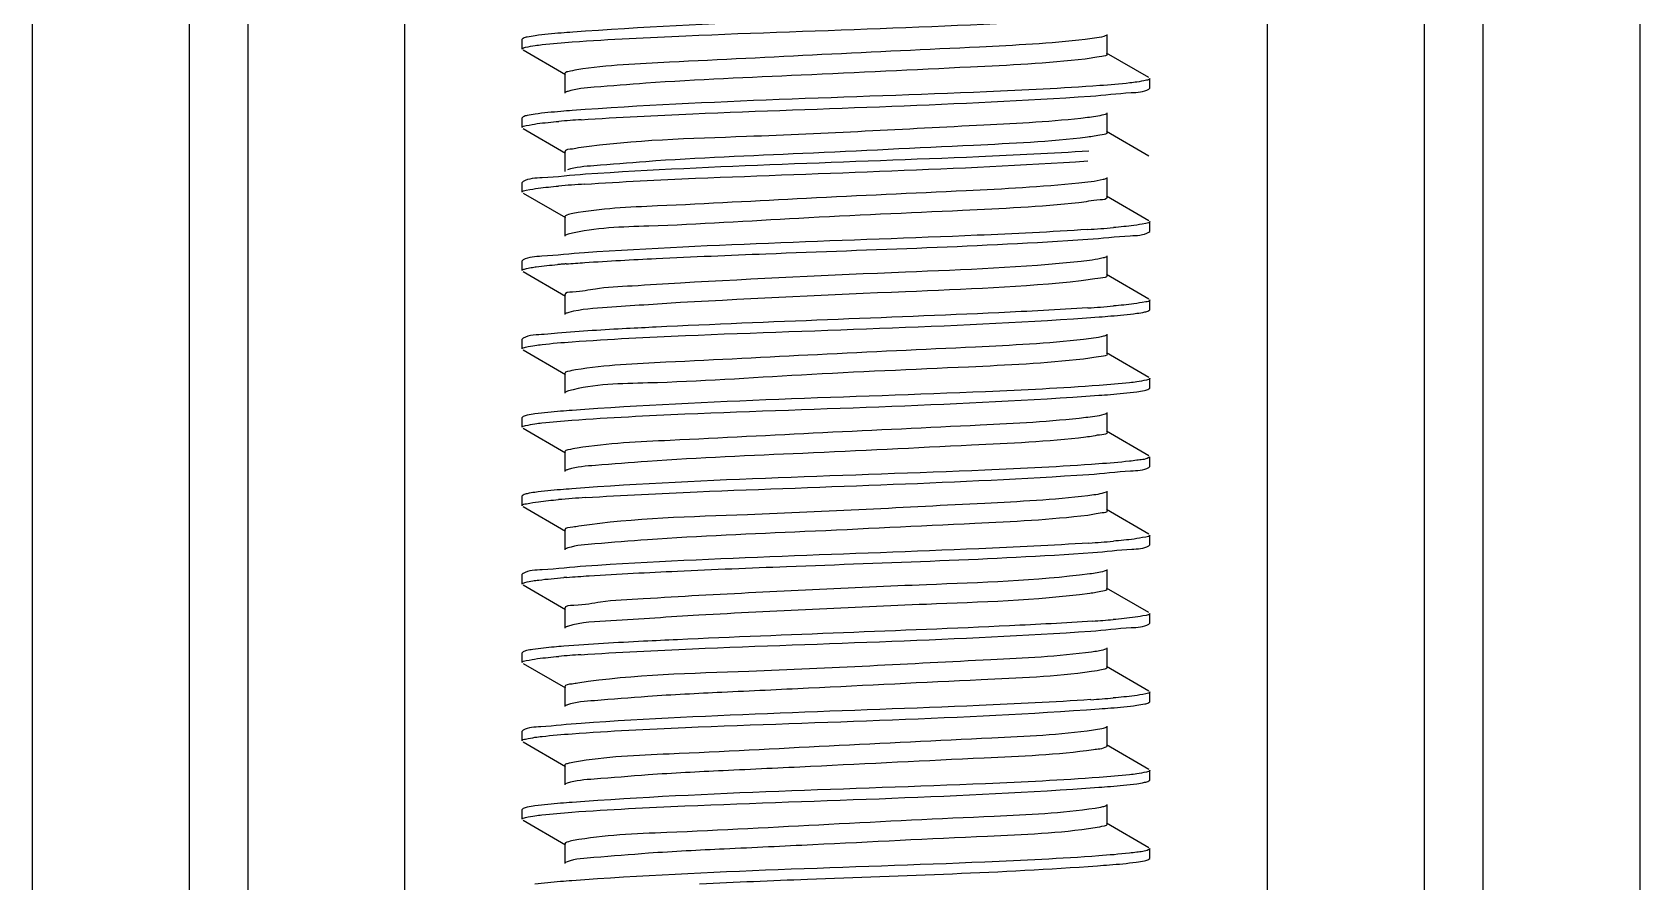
# Model space of a CAD drawing. Extents: x 27938 to 650306, y -92720 to 1524912.
# Drawn here: x 294381.2 to 294869.4, y 845961.3 to 846219.4 of the extents above; entities that cross this region are included whole.
import ezdxf

# ---------------------------------------------------------------- set-up
doc = ezdxf.new("R2010")
doc.units = 0
doc.header["$LTSCALE"] = 1000
doc.header["$MEASUREMENT"] = 0

msp = doc.modelspace()

# ---------------------------------------------------------------- linework, layer by layer
at = {"linetype": 'Continuous'}
for p, q in [((294381.22, 847691.77), (294381.22, 842950.74)), ((294428.85, 847691.77), (294428.85, 842950.74)), ((294446.71, 847691.77), (294446.71, 842950.74)), ((294494.33, 847691.77), (294494.33, 842950.74)), ((294756.27, 847691.77), (294756.27, 842950.74)), ((294803.9, 847691.77), (294803.9, 842950.74)), ((294821.76, 847691.77), (294821.76, 842950.74)), ((294869.39, 847691.77), (294869.39, 842950.74)), ((294530.28, 846217.48), (294530.05, 846217.22)), ((294530.05, 846214.24), (294530.05, 846217.22)), ((294530.05, 846214.24), (294530.05, 846217.22)), ((294707.67, 846212.75), (294707.67, 846218.7)), ((294530.28, 846213.98), (294543.2, 846206.5)), ((294720.33, 846205.57), (294707.41, 846213.05)), ((294542.94, 846206.8), (294542.94, 846200.84)), ((294720.56, 846202.33), (294720.56, 846205.31)), ((294720.56, 846202.33), (294720.56, 846205.31)), ((294720.33, 846202.07), (294720.56, 846202.33)), ((294530.28, 846193.66), (294530.05, 846193.4)), ((294530.05, 846190.43), (294530.05, 846193.4)), ((294530.05, 846190.43), (294530.05, 846193.4)), ((294707.67, 846188.94), (294707.67, 846194.89)), ((294530.28, 846190.17), (294543.2, 846182.68)), ((294720.33, 846181.76), (294707.41, 846189.24)), ((294542.94, 846182.98), (294542.94, 846177.03)), ((294530.28, 846174.03), (294530.05, 846173.77)), ((294530.05, 846170.79), (294530.05, 846173.77)), ((294530.05, 846170.79), (294530.05, 846173.77)), ((294707.67, 846169.3), (294707.67, 846175.26)), ((294530.28, 846170.53), (294543.2, 846163.05)), ((294720.33, 846162.12), (294707.41, 846169.6)), ((294542.94, 846163.35), (294542.94, 846157.4)), ((294720.56, 846158.88), (294720.56, 846161.86)), ((294720.56, 846158.88), (294720.56, 846161.86)), ((294720.33, 846158.62), (294720.56, 846158.88)), ((294707.67, 846145.49), (294707.67, 846151.44)), ((294530.28, 846150.22), (294530.05, 846149.95)), ((294530.05, 846146.98), (294530.05, 846149.95)), ((294530.05, 846146.98), (294530.05, 846149.95)), ((294530.28, 846146.72), (294543.2, 846139.24)), ((294720.33, 846138.31), (294707.41, 846145.79)), ((294542.94, 846139.54), (294542.94, 846133.58)), ((294720.56, 846135.07), (294720.56, 846138.05)), ((294720.56, 846135.07), (294720.56, 846138.05)), ((294720.33, 846134.81), (294720.56, 846135.07)), ((294707.67, 846121.68), (294707.67, 846127.63)), ((294530.28, 846126.4), (294530.05, 846126.14)), ((294530.05, 846123.17), (294530.05, 846126.14)), ((294530.05, 846123.17), (294530.05, 846126.14)), ((294530.28, 846122.9), (294543.2, 846115.42)), ((294720.33, 846114.5), (294707.41, 846121.98)), ((294542.94, 846115.72), (294542.94, 846109.77)), ((294720.56, 846111.26), (294720.56, 846114.24)), ((294720.56, 846111.26), (294720.56, 846114.24)), ((294720.33, 846111), (294720.56, 846111.26)), ((294707.67, 846097.86), (294707.67, 846103.82)), ((294530.28, 846102.59), (294530.05, 846102.33)), ((294530.05, 846099.35), (294530.05, 846102.33)), ((294530.05, 846099.35), (294530.05, 846102.33)), ((294530.28, 846099.09), (294543.2, 846091.61)), ((294720.33, 846090.68), (294707.41, 846098.17)), ((294542.94, 846091.91), (294542.94, 846085.96)), ((294720.56, 846087.45), (294720.56, 846090.42)), ((294720.56, 846087.45), (294720.56, 846090.42)), ((294720.33, 846087.19), (294720.56, 846087.45)), ((294530.28, 846078.78), (294530.05, 846078.52)), ((294530.05, 846075.54), (294530.05, 846078.52)), ((294530.05, 846075.54), (294530.05, 846078.52)), ((294707.67, 846074.05), (294707.67, 846080)), ((294530.28, 846075.28), (294543.2, 846067.8)), ((294720.33, 846066.87), (294707.41, 846074.35)), ((294542.94, 846068.1), (294542.94, 846062.15)), ((294720.33, 846063.37), (294720.56, 846063.63)), ((294720.56, 846063.63), (294720.56, 846066.61)), ((294720.56, 846063.63), (294720.56, 846066.61)), ((294530.28, 846054.96), (294530.05, 846054.7)), ((294530.05, 846051.73), (294530.05, 846054.7)), ((294530.05, 846051.73), (294530.05, 846054.7)), ((294707.67, 846050.24), (294707.67, 846056.19)), ((294530.28, 846051.47), (294543.2, 846043.98)), ((294720.33, 846043.06), (294707.41, 846050.54)), ((294542.94, 846044.29), (294542.94, 846038.33)), ((294720.33, 846039.56), (294720.56, 846039.82)), ((294720.56, 846039.82), (294720.56, 846042.8)), ((294720.56, 846039.82), (294720.56, 846042.8)), ((294530.28, 846031.15), (294530.05, 846030.89)), ((294530.05, 846027.91), (294530.05, 846030.89)), ((294530.05, 846027.91), (294530.05, 846030.89)), ((294707.67, 846026.43), (294707.67, 846032.38)), ((294530.28, 846027.65), (294543.2, 846020.17)), ((294720.33, 846019.25), (294707.41, 846026.73)), ((294542.94, 846020.47), (294542.94, 846014.52)), ((294720.33, 846015.75), (294720.56, 846016.01)), ((294720.56, 846016.01), (294720.56, 846018.98)), ((294720.56, 846016.01), (294720.56, 846018.98)), ((294530.28, 846007.34), (294530.05, 846007.08)), ((294530.05, 846004.1), (294530.05, 846007.08)), ((294530.05, 846004.1), (294530.05, 846007.08)), ((294707.67, 846002.61), (294707.67, 846008.57)), ((294530.28, 846003.84), (294543.2, 845996.36)), ((294720.33, 845995.43), (294707.41, 846002.91)), ((294542.94, 845996.66), (294542.94, 845990.71)), ((294543.68, 845991.21), (294543.2, 845991.01)), ((294720.33, 845991.93), (294720.56, 845992.19)), ((294720.56, 845992.19), (294720.56, 845995.17)), ((294720.56, 845992.19), (294720.56, 845995.17)), ((294530.28, 845983.53), (294530.05, 845983.27)), ((294530.05, 845980.29), (294530.05, 845983.27)), ((294530.05, 845980.29), (294530.05, 845983.27)), ((294707.67, 845978.8), (294707.67, 845984.75)), ((294530.28, 845980.03), (294543.2, 845972.55)), ((294720.33, 845971.62), (294707.41, 845979.1)), ((294542.94, 845972.85), (294542.94, 845966.89)), ((294720.56, 845968.38), (294720.56, 845971.36)), ((294720.56, 845968.38), (294720.56, 845971.36)), ((294543.63, 845967.38), (294543.2, 845967.2)), ((294720.33, 845968.12), (294720.56, 845968.38))]:
    msp.add_line(p, q, dxfattribs=at)
for centre, radius, start, end in [((294575.31, 845785.39), 408.32, 93.8398, 94.8043), ((294576.68, 845748.42), 425.7, 93.7309, 94.7995), ((294674.15, 846581.49), 422.95, 273.7477, 274.8005), ((294566.11, 845854.96), 294.92, 94.6427, 94.9248), ((294570.48, 845801.34), 348.72, 94.4553, 94.6449), ((294674.11, 846558.19), 423.47, 273.7437, 274.8009), ((294577.09, 845647.93), 430.96, 93.6981, 94.7988), ((294674.58, 846480.73), 417.43, 273.7828, 274.8013), ((294571.36, 845695.02), 359.83, 94.4275, 94.5797), ((294676.09, 846437.92), 398.37, 273.9093, 274.8037), ((294575.2, 845624.16), 407.03, 93.8492, 94.8033), ((294675.39, 846422.99), 407.29, 273.8479, 274.803)]:
    msp.add_arc(centre, radius, start, end, dxfattribs=at)
for points, knots in [([(294705.46, 846226.96), (294694.01, 846226.12), (294640.64, 846223.51), (294587.2, 846222.45), (294545.37, 846219.39)], [0, 0, 0, 0, 0.214949, 1, 1, 1, 1]), ([(294545.24, 846216.41), (294556.73, 846217.25), (294610.12, 846219.86), (294663.59, 846220.9), (294705.42, 846223.98)], [0, 0, 0, 0, 0.215407, 1, 1, 1, 1]), ([(294530.05, 846214.24), (294530.05, 846214.61), (294531.96, 846214.93), (294532.96, 846215.19), (294533.93, 846215.32)], [0, 0, 0, 0, 0.274415, 1, 1, 1, 1]), ([(294533.98, 846218.31), (294533.17, 846218.19), (294531.93, 846217.98), (294530.67, 846217.7), (294530.28, 846217.48)], [0, 0, 0, 0, 0.643741, 1, 1, 1, 1]), ([(294533.93, 846215.32), (294534.65, 846215.43), (294538.41, 846215.88), (294542.19, 846216.18), (294545.24, 846216.41)], [0, 0, 0, 0, 0.191381, 1, 1, 1, 1]), ([(294545.37, 846219.39), (294544.2, 846219.31), (294540.4, 846219.01), (294536.59, 846218.67), (294533.98, 846218.31)], [0, 0, 0, 0, 0.307276, 1, 1, 1, 1]), ([(294701.01, 846217.17), (294690.33, 846215.92), (294663.63, 846214.59), (294621.53, 846212.63), (294580.82, 846210.49), (294555.94, 846209.38), (294546.65, 846207.94)], [0, 0, 0, 0, 0.208516, 0.518039, 0.81764, 1, 1, 1, 1]), ([(294707.41, 846218.4), (294707.16, 846218.26), (294705.05, 846217.61), (294702.88, 846217.39), (294701.01, 846217.17)], [0, 0, 0, 0, 0.131982, 1, 1, 1, 1]), ([(294701.01, 846211.22), (294689.43, 846209.86), (294660.61, 846208.53), (294616.18, 846206.28), (294578, 846204.79), (294554.47, 846202.81), (294546.43, 846202.22), (294543.84, 846201.4)], [0, 0, 0, 0, 0.222005, 0.548688, 0.848211, 0.948158, 1, 1, 1, 1]), ([(294707.67, 846212.75), (294707.67, 846212.13), (294704.29, 846211.88), (294702.67, 846211.41), (294701.01, 846211.22)], [0, 0, 0, 0, 0.268827, 1, 1, 1, 1]), ([(294546.65, 846207.94), (294545.72, 846207.79), (294544.72, 846207.55), (294542.95, 846207.16), (294542.94, 846206.8)], [0, 0, 0, 0, 0.721013, 1, 1, 1, 1]), ([(294720.56, 846205.31), (294720.56, 846204.94), (294718.66, 846204.62), (294717.67, 846204.36), (294716.7, 846204.23)], [0, 0, 0, 0, 0.274505, 1, 1, 1, 1]), ([(294543.84, 846201.4), (294543.71, 846201.36), (294543.5, 846201.29), (294543.29, 846201.2), (294543.21, 846201.15)], [0, 0, 0, 0, 0.563231, 1, 1, 1, 1]), ([(294705.42, 846203.14), (294693.95, 846202.3), (294640.55, 846199.7), (294587.08, 846198.64), (294545.24, 846195.57)], [0, 0, 0, 0, 0.215206, 1, 1, 1, 1]), ([(294702.63, 846199.97), (294706.72, 846200.25), (294712.47, 846201.04), (294718.73, 846201.15), (294720.33, 846202.07)], [0, 0, 0, 0, 0.690238, 1, 1, 1, 1]), ([(294716.7, 846204.23), (294715.98, 846204.13), (294712.23, 846203.67), (294708.46, 846203.37), (294705.42, 846203.14)], [0, 0, 0, 0, 0.191317, 1, 1, 1, 1]), ([(294545.24, 846195.57), (294544.08, 846195.49), (294540.31, 846195.19), (294536.53, 846194.85), (294533.93, 846194.49)], [0, 0, 0, 0, 0.307434, 1, 1, 1, 1]), ([(294547.96, 846192.79), (294559.24, 846193.56), (294610.8, 846196.04), (294662.42, 846197.23), (294702.63, 846199.97)], [0, 0, 0, 0, 0.219091, 1, 1, 1, 1]), ([(294530.05, 846190.43), (294530.05, 846190.86), (294532.32, 846191.14), (294533.47, 846191.45), (294534.61, 846191.6)], [0, 0, 0, 0, 0.271629, 1, 1, 1, 1]), ([(294533.93, 846194.49), (294533.14, 846194.38), (294531.92, 846194.16), (294530.67, 846193.89), (294530.28, 846193.66)], [0, 0, 0, 0, 0.643277, 1, 1, 1, 1]), ([(294701.64, 846193.43), (294691.23, 846192.16), (294656.66, 846190.51), (294605.23, 846187.58), (294564.01, 846186.66), (294547.15, 846184.2)], [0, 0, 0, 0, 0.203452, 0.669893, 1, 1, 1, 1]), ([(294707.41, 846194.59), (294707.18, 846194.46), (294705.29, 846193.85), (294703.33, 846193.64), (294701.64, 846193.43)], [0, 0, 0, 0, 0.134844, 1, 1, 1, 1]), ([(294701.64, 846187.48), (294690.18, 846186.07), (294661.32, 846184.77), (294616.67, 846182.47), (294578.12, 846181.01), (294554.4, 846178.97), (294546.32, 846178.41), (294543.75, 846177.56)], [0, 0, 0, 0, 0.219023, 0.546829, 0.848448, 0.948708, 1, 1, 1, 1]), ([(294707.67, 846188.94), (294707.67, 846188.38), (294704.64, 846188.08), (294703.15, 846187.66), (294701.64, 846187.48)], [0, 0, 0, 0, 0.270217, 1, 1, 1, 1]), ([(294547.15, 846184.2), (294546.54, 846184.11), (294545.35, 846183.77), (294542.95, 846183.83), (294542.94, 846182.98)], [0, 0, 0, 0, 0.421526, 1, 1, 1, 1]), ([(294702.11, 846183.28), (294690.97, 846182.53), (294640.03, 846180.08), (294589.03, 846178.84), (294549.29, 846176.22)], [0, 0, 0, 0, 0.219007, 1, 1, 1, 1]), ([(294549.29, 846176.22), (294544.88, 846175.93), (294538.72, 846175.07), (294531.99, 846175.01), (294530.28, 846174.03)], [0, 0, 0, 0, 0.691503, 1, 1, 1, 1]), ([(294548.98, 846173.22), (294560.2, 846173.97), (294611.14, 846176.41), (294662.14, 846177.63), (294701.79, 846180.28)], [0, 0, 0, 0, 0.220571, 1, 1, 1, 1]), ([(294530.05, 846170.79), (294530.05, 846171.25), (294532.47, 846171.52), (294533.68, 846171.85), (294534.9, 846172.01)], [0, 0, 0, 0, 0.270691, 1, 1, 1, 1]), ([(294699.04, 846173.51), (294687.66, 846172.33), (294660.07, 846170.92), (294617.4, 846169.05), (294577.66, 846166.75), (294553.85, 846165.89), (294545.38, 846164.27)], [0, 0, 0, 0, 0.222949, 0.537937, 0.832059, 1, 1, 1, 1]), ([(294707.41, 846174.95), (294707.1, 846174.78), (294704.33, 846174.01), (294701.51, 846173.76), (294699.04, 846173.51)], [0, 0, 0, 0, 0.124926, 1, 1, 1, 1]), ([(294699.04, 846167.55), (294687.31, 846166.34), (294658.94, 846164.9), (294615.36, 846163.11), (294575.72, 846160.44), (294552.21, 846160.05), (294544.37, 846158.1)], [0, 0, 0, 0, 0.22824, 0.54962, 0.84357, 1, 1, 1, 1]), ([(294707.66, 846169.3), (294707.67, 846168.52), (294703.23, 846168.42), (294701.19, 846167.77), (294699.04, 846167.55)], [0, 0, 0, 0, 0.265953, 1, 1, 1, 1]), ([(294545.38, 846164.27), (294544.77, 846164.16), (294544.06, 846163.99), (294542.95, 846163.61), (294542.94, 846163.35)], [0, 0, 0, 0, 0.710384, 1, 1, 1, 1]), ([(294720.56, 846161.86), (294720.56, 846161.41), (294718.16, 846161.14), (294716.96, 846160.81), (294715.75, 846160.65)], [0, 0, 0, 0, 0.270828, 1, 1, 1, 1]), ([(294544.37, 846158.1), (294544.13, 846158.04), (294543.74, 846157.93), (294543.35, 846157.78), (294543.21, 846157.7)], [0, 0, 0, 0, 0.588567, 1, 1, 1, 1]), ([(294701.79, 846159.44), (294690.6, 846158.69), (294639.66, 846156.25), (294588.66, 846155.02), (294548.98, 846152.39)], [0, 0, 0, 0, 0.220044, 1, 1, 1, 1]), ([(294570.68, 846150.62), (294581.8, 846151.16), (294625.5, 846153.05), (294669.23, 846154.29), (294701.76, 846156.46)], [0, 0, 0, 0, 0.25454, 1, 1, 1, 1]), ([(294701.76, 846156.46), (294706.06, 846156.75), (294712.08, 846157.58), (294718.66, 846157.66), (294720.33, 846158.62)], [0, 0, 0, 0, 0.69109, 1, 1, 1, 1]), ([(294548.98, 846152.39), (294544.65, 846152.1), (294538.58, 846151.26), (294531.96, 846151.18), (294530.28, 846150.22)], [0, 0, 0, 0, 0.691213, 1, 1, 1, 1]), ([(294530.05, 846146.98), (294530.05, 846147.25), (294531.34, 846147.6), (294532.09, 846147.77), (294532.78, 846147.89)], [0, 0, 0, 0, 0.28203, 1, 1, 1, 1]), ([(294532.78, 846147.89), (294533.29, 846147.97), (294535.95, 846148.36), (294538.63, 846148.61), (294540.79, 846148.8)], [0, 0, 0, 0, 0.190713, 1, 1, 1, 1]), ([(294543.39, 846149.01), (294545.26, 846149.15), (294554.35, 846149.79), (294563.45, 846150.27), (294570.68, 846150.62)], [0, 0, 0, 0, 0.205696, 1, 1, 1, 1]), ([(294699.76, 846149.77), (294682.05, 846147.86), (294641.41, 846146.37), (294600.84, 846144.45), (294578.08, 846143.18)], [0, 0, 0, 0, 0.438605, 1, 1, 1, 1]), ([(294707.41, 846151.14), (294707.12, 846150.98), (294704.59, 846150.25), (294702.01, 846150.01), (294699.76, 846149.77)], [0, 0, 0, 0, 0.127252, 1, 1, 1, 1]), ([(294578.08, 846143.18), (294573.18, 846142.9), (294564.82, 846142.29), (294553.08, 846141.75), (294547.68, 846140.43), (294542.95, 846140.38), (294542.94, 846139.54)], [0, 0, 0, 0, 0.415, 0.730895, 0.928614, 1, 1, 1, 1]), ([(294699.76, 846143.82), (294682.05, 846141.91), (294641.41, 846140.42), (294600.84, 846138.5), (294578.08, 846137.22)], [0, 0, 0, 0, 0.438605, 1, 1, 1, 1]), ([(294707.66, 846145.49), (294707.67, 846144.77), (294703.62, 846144.61), (294701.74, 846144.03), (294699.76, 846143.82)], [0, 0, 0, 0, 0.266804, 1, 1, 1, 1]), ([(294578.08, 846137.22), (294570.66, 846136.81), (294559.41, 846135.91), (294547.99, 846135.25), (294544.2, 846134.25)], [0, 0, 0, 0, 0.654734, 1, 1, 1, 1]), ([(294720.56, 846138.05), (294720.56, 846137.6), (294718.16, 846137.32), (294716.96, 846136.99), (294715.76, 846136.84)], [0, 0, 0, 0, 0.270838, 1, 1, 1, 1]), ([(294544.2, 846134.25), (294544.01, 846134.19), (294543.67, 846134.09), (294543.34, 846133.96), (294543.21, 846133.88)], [0, 0, 0, 0, 0.581773, 1, 1, 1, 1]), ([(294545.16, 846125.33), (294556.62, 846126.17), (294609.98, 846128.78), (294663.43, 846129.83), (294705.26, 846132.89)], [0, 0, 0, 0, 0.214998, 1, 1, 1, 1]), ([(294701.76, 846135.63), (294692.77, 846135.03), (294649.08, 846132.85), (294605.37, 846131.47), (294570.68, 846129.78)], [0, 0, 0, 0, 0.205964, 1, 1, 1, 1]), ([(294705.26, 846132.89), (294706.43, 846132.98), (294710.23, 846133.28), (294714.03, 846133.61), (294716.64, 846133.98)], [0, 0, 0, 0, 0.307332, 1, 1, 1, 1]), ([(294716.64, 846133.98), (294717.45, 846134.09), (294718.68, 846134.31), (294719.94, 846134.59), (294720.33, 846134.81)], [0, 0, 0, 0, 0.643619, 1, 1, 1, 1]), ([(294540.79, 846127.96), (294539.44, 846127.84), (294535.98, 846127.37), (294532.17, 846127.5), (294530.28, 846126.4)], [0, 0, 0, 0, 0.38307, 1, 1, 1, 1]), ([(294570.68, 846129.78), (294567.7, 846129.64), (294557.73, 846129.13), (294547.76, 846128.56), (294540.79, 846127.96)], [0, 0, 0, 0, 0.299335, 1, 1, 1, 1]), ([(294707.41, 846127.33), (294707.14, 846127.18), (294704.85, 846126.49), (294702.5, 846126.26), (294700.45, 846126.03)], [0, 0, 0, 0, 0.129757, 1, 1, 1, 1]), ([(294530.05, 846123.17), (294530.05, 846123.54), (294531.94, 846123.85), (294532.94, 846124.11), (294533.9, 846124.25)], [0, 0, 0, 0, 0.27455, 1, 1, 1, 1]), ([(294533.9, 846124.25), (294534.62, 846124.35), (294538.36, 846124.81), (294542.12, 846125.11), (294545.16, 846125.33)], [0, 0, 0, 0, 0.19129, 1, 1, 1, 1]), ([(294700.45, 846126.03), (294689.57, 846124.81), (294662.6, 846123.45), (294620.32, 846121.51), (294579.88, 846119.34), (294555.3, 846118.29), (294546.25, 846116.8)], [0, 0, 0, 0, 0.212745, 0.523869, 0.821865, 1, 1, 1, 1]), ([(294700.45, 846120.08), (294688.86, 846118.78), (294660.28, 846117.35), (294616.1, 846115.57), (294575.83, 846112.66), (294551.85, 846112.57), (294544.07, 846110.4)], [0, 0, 0, 0, 0.223258, 0.547569, 0.845448, 1, 1, 1, 1]), ([(294707.67, 846121.68), (294707.67, 846121.01), (294703.99, 846120.8), (294702.26, 846120.28), (294700.45, 846120.08)], [0, 0, 0, 0, 0.26783, 1, 1, 1, 1]), ([(294546.25, 846116.8), (294545.42, 846116.66), (294544.51, 846116.45), (294542.95, 846116.05), (294542.94, 846115.72)], [0, 0, 0, 0, 0.718436, 1, 1, 1, 1]), ([(294716.64, 846113.15), (294715.92, 846113.04), (294712.13, 846112.58), (294708.33, 846112.28), (294705.26, 846112.06)], [0, 0, 0, 0, 0.19147, 1, 1, 1, 1]), ([(294720.56, 846114.24), (294720.56, 846113.86), (294718.63, 846113.54), (294717.63, 846113.28), (294716.64, 846113.15)], [0, 0, 0, 0, 0.274248, 1, 1, 1, 1]), ([(294544.07, 846110.4), (294543.9, 846110.35), (294543.6, 846110.26), (294543.32, 846110.14), (294543.21, 846110.07)], [0, 0, 0, 0, 0.575828, 1, 1, 1, 1]), ([(294545.1, 846101.51), (294556.53, 846102.35), (294609.86, 846104.96), (294663.27, 846106.02), (294705.09, 846109.07)], [0, 0, 0, 0, 0.214643, 1, 1, 1, 1]), ([(294705.26, 846112.06), (294693.76, 846111.22), (294640.39, 846108.62), (294586.95, 846107.57), (294545.16, 846104.49)], [0, 0, 0, 0, 0.215728, 1, 1, 1, 1]), ([(294705.09, 846109.07), (294706.27, 846109.15), (294710.11, 846109.45), (294713.95, 846109.79), (294716.6, 846110.16)], [0, 0, 0, 0, 0.307278, 1, 1, 1, 1]), ([(294716.6, 846110.16), (294717.41, 846110.28), (294718.66, 846110.49), (294719.93, 846110.77), (294720.33, 846111)], [0, 0, 0, 0, 0.644079, 1, 1, 1, 1]), ([(294533.9, 846103.41), (294533.11, 846103.3), (294531.9, 846103.09), (294530.66, 846102.81), (294530.28, 846102.59)], [0, 0, 0, 0, 0.642977, 1, 1, 1, 1]), ([(294545.16, 846104.49), (294544, 846104.41), (294540.25, 846104.11), (294536.49, 846103.78), (294533.9, 846103.41)], [0, 0, 0, 0, 0.307533, 1, 1, 1, 1]), ([(294707.41, 846103.52), (294707.16, 846103.37), (294705.09, 846102.73), (294702.96, 846102.51), (294701.12, 846102.3)], [0, 0, 0, 0, 0.132446, 1, 1, 1, 1]), ([(294530.05, 846099.35), (294530.05, 846099.72), (294531.93, 846100.04), (294532.92, 846100.3), (294533.89, 846100.43)], [0, 0, 0, 0, 0.274625, 1, 1, 1, 1]), ([(294533.89, 846100.43), (294534.6, 846100.53), (294538.33, 846100.99), (294542.07, 846101.29), (294545.1, 846101.51)], [0, 0, 0, 0, 0.191275, 1, 1, 1, 1]), ([(294701.12, 846102.3), (294690.48, 846101.04), (294663.84, 846099.71), (294621.78, 846097.75), (294581.01, 846095.62), (294556.07, 846094.5), (294546.73, 846093.06)], [0, 0, 0, 0, 0.207666, 0.516866, 0.81679, 1, 1, 1, 1]), ([(294707.67, 846097.86), (294707.67, 846097.26), (294704.35, 846097), (294702.76, 846096.54), (294701.12, 846096.34)], [0, 0, 0, 0, 0.269044, 1, 1, 1, 1]), ([(294546.73, 846093.06), (294545.78, 846092.92), (294544.77, 846092.67), (294542.95, 846092.28), (294542.94, 846091.91)], [0, 0, 0, 0, 0.721489, 1, 1, 1, 1]), ([(294701.12, 846096.34), (294689.62, 846094.99), (294660.95, 846093.66), (294616.64, 846091.42), (294578.47, 846089.91), (294554.79, 846087.97), (294546.64, 846087.34), (294543.96, 846086.55)], [0, 0, 0, 0, 0.220439, 0.545965, 0.845865, 0.946757, 1, 1, 1, 1]), ([(294705.09, 846088.23), (294693.57, 846087.39), (294640.24, 846084.8), (294586.83, 846083.75), (294545.1, 846080.68)], [0, 0, 0, 0, 0.216242, 1, 1, 1, 1]), ([(294716.6, 846089.33), (294715.87, 846089.22), (294712.04, 846088.76), (294708.2, 846088.46), (294705.09, 846088.23)], [0, 0, 0, 0, 0.191504, 1, 1, 1, 1]), ([(294720.56, 846090.42), (294720.56, 846090.3), (294719.14, 846089.41), (294717.85, 846089.5), (294716.6, 846089.33)], [0, 0, 0, 0, 0.088885, 1, 1, 1, 1]), ([(294543.96, 846086.55), (294543.81, 846086.51), (294543.56, 846086.43), (294543.31, 846086.32), (294543.21, 846086.26)], [0, 0, 0, 0, 0.570334, 1, 1, 1, 1]), ([(294549.3, 846077.99), (294560.57, 846078.74), (294611.52, 846081.17), (294662.52, 846082.38), (294702.12, 846085.05)], [0, 0, 0, 0, 0.221629, 1, 1, 1, 1]), ([(294702.12, 846085.05), (294706.34, 846085.33), (294712.25, 846086.15), (294718.69, 846086.24), (294720.33, 846087.19)], [0, 0, 0, 0, 0.69073, 1, 1, 1, 1]), ([(294533.89, 846079.6), (294533.1, 846079.48), (294531.9, 846079.27), (294530.66, 846079), (294530.28, 846078.78)], [0, 0, 0, 0, 0.642812, 1, 1, 1, 1]), ([(294545.1, 846080.68), (294543.95, 846080.59), (294540.21, 846080.3), (294536.46, 846079.96), (294533.89, 846079.6)], [0, 0, 0, 0, 0.307553, 1, 1, 1, 1]), ([(294701.75, 846078.56), (294691.37, 846077.28), (294656.86, 846075.63), (294605.42, 846072.71), (294564.16, 846071.77), (294547.24, 846069.33)], [0, 0, 0, 0, 0.202603, 0.668804, 1, 1, 1, 1]), ([(294707.41, 846079.7), (294707.18, 846079.57), (294705.33, 846078.97), (294703.4, 846078.76), (294701.75, 846078.56)], [0, 0, 0, 0, 0.135346, 1, 1, 1, 1]), ([(294530.05, 846075.54), (294530.05, 846076), (294532.51, 846076.27), (294533.73, 846076.61), (294534.96, 846076.76)], [0, 0, 0, 0, 0.270507, 1, 1, 1, 1]), ([(294707.67, 846074.05), (294707.67, 846073.5), (294704.69, 846073.2), (294703.23, 846072.79), (294701.75, 846072.61)], [0, 0, 0, 0, 0.270473, 1, 1, 1, 1]), ([(294547.24, 846069.33), (294546.62, 846069.24), (294545.4, 846068.89), (294542.95, 846068.96), (294542.94, 846068.1)], [0, 0, 0, 0, 0.421733, 1, 1, 1, 1]), ([(294701.75, 846072.61), (294690.37, 846071.2), (294661.65, 846069.9), (294617.13, 846067.62), (294578.59, 846066.12), (294554.71, 846064.13), (294546.53, 846063.53), (294543.87, 846062.71)], [0, 0, 0, 0, 0.21746, 0.544109, 0.846107, 0.947311, 1, 1, 1, 1]), ([(294702.12, 846064.21), (294690.98, 846063.46), (294640.04, 846061.01), (294589.04, 846059.78), (294549.3, 846057.16)], [0, 0, 0, 0, 0.218973, 1, 1, 1, 1]), ([(294720.56, 846066.61), (294720.56, 846066.17), (294718.2, 846065.89), (294717.01, 846065.56), (294715.83, 846065.41)], [0, 0, 0, 0, 0.271064, 1, 1, 1, 1]), ([(294543.87, 846062.71), (294543.74, 846062.67), (294543.52, 846062.6), (294543.3, 846062.5), (294543.21, 846062.45)], [0, 0, 0, 0, 0.565364, 1, 1, 1, 1]), ([(294577.13, 846055.67), (294588.19, 846056.18), (294630.23, 846057.97), (294672.32, 846059.17), (294703.25, 846061.31)], [0, 0, 0, 0, 0.263095, 1, 1, 1, 1]), ([(294703.25, 846061.31), (294707.2, 846061.59), (294712.75, 846062.35), (294718.78, 846062.48), (294720.33, 846063.37)], [0, 0, 0, 0, 0.689563, 1, 1, 1, 1]), ([(294549.3, 846057.16), (294544.89, 846056.86), (294538.72, 846056.01), (294531.99, 846055.95), (294530.28, 846054.96)], [0, 0, 0, 0, 0.691512, 1, 1, 1, 1]), ([(294543.58, 846053.77), (294545.83, 846053.95), (294557, 846054.71), (294568.19, 846055.26), (294577.13, 846055.67)], [0, 0, 0, 0, 0.201424, 1, 1, 1, 1]), ([(294702.35, 846054.82), (294685.91, 846052.68), (294646.22, 846051.46), (294606.67, 846049.46), (294583.65, 846048.23)], [0, 0, 0, 0, 0.418207, 1, 1, 1, 1]), ([(294707.41, 846055.89), (294707.2, 846055.77), (294705.55, 846055.21), (294703.82, 846055.01), (294702.35, 846054.82)], [0, 0, 0, 0, 0.138483, 1, 1, 1, 1]), ([(294530.05, 846051.73), (294530.05, 846052.04), (294531.6, 846052.38), (294532.45, 846052.59), (294533.26, 846052.71)], [0, 0, 0, 0, 0.278252, 1, 1, 1, 1]), ([(294533.26, 846052.71), (294533.85, 846052.8), (294536.96, 846053.22), (294540.09, 846053.49), (294542.63, 846053.7)], [0, 0, 0, 0, 0.191021, 1, 1, 1, 1]), ([(294707.67, 846050.24), (294707.67, 846049.74), (294705.02, 846049.41), (294703.68, 846049.04), (294702.35, 846048.87)], [0, 0, 0, 0, 0.272138, 1, 1, 1, 1]), ([(294583.65, 846048.23), (294578.03, 846047.93), (294568.38, 846047.24), (294554.76, 846046.73), (294548.54, 846045.17), (294542.94, 846045.27), (294542.94, 846044.29)], [0, 0, 0, 0, 0.411949, 0.728681, 0.928197, 1, 1, 1, 1]), ([(294702.35, 846048.87), (294685.91, 846046.73), (294646.22, 846045.51), (294606.67, 846043.5), (294583.65, 846042.28)], [0, 0, 0, 0, 0.418207, 1, 1, 1, 1]), ([(294583.65, 846042.28), (294574.75, 846041.8), (294561.57, 846040.62), (294548.01, 846040.23), (294543.8, 846038.88)], [0, 0, 0, 0, 0.668187, 1, 1, 1, 1]), ([(294703.25, 846040.48), (294694.85, 846039.89), (294652.81, 846037.75), (294610.75, 846036.38), (294577.13, 846034.83)], [0, 0, 0, 0, 0.200271, 1, 1, 1, 1]), ([(294702.72, 846037.46), (294706.79, 846037.74), (294712.51, 846038.53), (294718.74, 846038.65), (294720.33, 846039.56)], [0, 0, 0, 0, 0.690138, 1, 1, 1, 1]), ([(294720.56, 846042.8), (294720.56, 846042.38), (294718.36, 846042.08), (294717.24, 846041.78), (294716.13, 846041.64)], [0, 0, 0, 0, 0.272105, 1, 1, 1, 1]), ([(294577.13, 846034.83), (294573.71, 846034.68), (294562.21, 846034.12), (294550.7, 846033.51), (294542.63, 846032.86)], [0, 0, 0, 0, 0.296988, 1, 1, 1, 1]), ([(294543.8, 846038.88), (294543.68, 846038.84), (294543.48, 846038.77), (294543.29, 846038.68), (294543.21, 846038.63)], [0, 0, 0, 0, 0.560801, 1, 1, 1, 1]), ([(294547.88, 846030.27), (294559.17, 846031.04), (294610.78, 846033.53), (294662.46, 846034.71), (294702.72, 846037.46)], [0, 0, 0, 0, 0.218971, 1, 1, 1, 1]), ([(294533.26, 846031.88), (294532.61, 846031.78), (294531.62, 846031.59), (294530.6, 846031.34), (294530.28, 846031.15)], [0, 0, 0, 0, 0.635229, 1, 1, 1, 1]), ([(294542.63, 846032.86), (294541.66, 846032.78), (294538.53, 846032.52), (294535.4, 846032.21), (294533.26, 846031.88)], [0, 0, 0, 0, 0.308017, 1, 1, 1, 1]), ([(294702.92, 846031.09), (294692.77, 846029.69), (294658, 846028.13), (294606.07, 846025.03), (294564.05, 846024.24), (294546.87, 846021.65)], [0, 0, 0, 0, 0.196527, 0.666696, 1, 1, 1, 1]), ([(294707.4, 846032.08), (294707.22, 846031.97), (294705.76, 846031.46), (294704.22, 846031.27), (294702.92, 846031.09)], [0, 0, 0, 0, 0.141904, 1, 1, 1, 1]), ([(294530.05, 846027.91), (294530.05, 846028.34), (294532.32, 846028.63), (294533.47, 846028.94), (294534.62, 846029.09)], [0, 0, 0, 0, 0.271637, 1, 1, 1, 1]), ([(294702.92, 846025.13), (294691.8, 846023.6), (294663.07, 846022.38), (294625.66, 846020.49), (294591.94, 846018.89), (294570.21, 846017.84), (294554.64, 846016.47), (294546.36, 846015.92), (294543.73, 846015.04)], [0, 0, 0, 0, 0.211039, 0.539644, 0.704709, 0.845991, 0.948071, 1, 1, 1, 1]), ([(294707.67, 846026.43), (294707.67, 846025.97), (294705.33, 846025.62), (294704.11, 846025.3), (294702.92, 846025.13)], [0, 0, 0, 0, 0.274084, 1, 1, 1, 1]), ([(294546.87, 846021.65), (294546.3, 846021.56), (294545.19, 846021.24), (294542.94, 846021.27), (294542.94, 846020.47)], [0, 0, 0, 0, 0.420596, 1, 1, 1, 1]), ([(294543.73, 846015.04), (294543.63, 846015.01), (294543.45, 846014.95), (294543.28, 846014.86), (294543.2, 846014.82)], [0, 0, 0, 0, 0.556813, 1, 1, 1, 1]), ([(294702.72, 846016.63), (294691.43, 846015.86), (294639.81, 846013.37), (294588.14, 846012.18), (294547.88, 846009.43)], [0, 0, 0, 0, 0.219019, 1, 1, 1, 1]), ([(294705.26, 846013.83), (294706.43, 846013.92), (294710.23, 846014.21), (294714.03, 846014.55), (294716.64, 846014.92)], [0, 0, 0, 0, 0.307335, 1, 1, 1, 1]), ([(294720.56, 846018.98), (294720.56, 846018.55), (294718.28, 846018.27), (294717.13, 846017.95), (294715.98, 846017.81)], [0, 0, 0, 0, 0.271601, 1, 1, 1, 1]), ([(294716.64, 846014.92), (294717.45, 846015.03), (294718.68, 846015.24), (294719.94, 846015.52), (294720.33, 846015.75)], [0, 0, 0, 0, 0.643606, 1, 1, 1, 1]), ([(294545.16, 846006.27), (294556.62, 846007.11), (294609.99, 846009.71), (294663.43, 846010.77), (294705.26, 846013.83)], [0, 0, 0, 0, 0.215007, 1, 1, 1, 1]), ([(294530.05, 846004.1), (294530.05, 846004.47), (294531.94, 846004.79), (294532.94, 846005.05), (294533.9, 846005.18)], [0, 0, 0, 0, 0.274548, 1, 1, 1, 1]), ([(294547.88, 846009.43), (294543.81, 846009.16), (294538.09, 846008.37), (294531.87, 846008.25), (294530.28, 846007.34)], [0, 0, 0, 0, 0.690145, 1, 1, 1, 1]), ([(294533.9, 846005.18), (294534.62, 846005.28), (294538.36, 846005.74), (294542.12, 846006.04), (294545.16, 846006.27)], [0, 0, 0, 0, 0.19129, 1, 1, 1, 1]), ([(294703.46, 846007.35), (294693.26, 846005.86), (294666.42, 846004.68), (294623.47, 846002.57), (294581.27, 846000.3), (294555.38, 845999.32), (294545.93, 845997.68)], [0, 0, 0, 0, 0.195916, 0.50941, 0.817674, 1, 1, 1, 1]), ([(294707.4, 846008.26), (294706.98, 846008.02), (294705.64, 846007.71), (294704.31, 846007.47), (294703.46, 846007.35)], [0, 0, 0, 0, 0.359626, 1, 1, 1, 1]), ([(294703.46, 846001.4), (294692.49, 845999.8), (294663.77, 845998.63), (294626.3, 845996.7), (294592.29, 845995.1), (294570.32, 845994.04), (294554.64, 845992.64), (294546.29, 845992.11), (294543.68, 845991.21)], [0, 0, 0, 0, 0.207622, 0.537088, 0.703334, 0.845682, 0.948308, 1, 1, 1, 1]), ([(294707.67, 846002.61), (294707.67, 846002.48), (294706.2, 846001.5), (294704.79, 846001.59), (294703.46, 846001.4)], [0, 0, 0, 0, 0.090979, 1, 1, 1, 1]), ([(294545.93, 845997.68), (294545.18, 845997.55), (294544.35, 845997.36), (294542.94, 845996.96), (294542.94, 845996.66)], [0, 0, 0, 0, 0.716188, 1, 1, 1, 1]), ([(294705.26, 845992.99), (294693.77, 845992.15), (294640.4, 845989.55), (294586.95, 845988.5), (294545.16, 845985.43)], [0, 0, 0, 0, 0.215715, 1, 1, 1, 1]), ([(294705.1, 845990.01), (294706.28, 845990.09), (294710.12, 845990.39), (294713.96, 845990.73), (294716.6, 845991.1)], [0, 0, 0, 0, 0.307279, 1, 1, 1, 1]), ([(294716.64, 845994.08), (294715.92, 845993.98), (294712.14, 845993.52), (294708.34, 845993.22), (294705.26, 845992.99)], [0, 0, 0, 0, 0.191467, 1, 1, 1, 1]), ([(294716.6, 845991.1), (294717.41, 845991.21), (294718.66, 845991.43), (294719.93, 845991.71), (294720.33, 845991.93)], [0, 0, 0, 0, 0.644063, 1, 1, 1, 1]), ([(294720.56, 845995.17), (294720.56, 845994.8), (294718.64, 845994.48), (294717.63, 845994.22), (294716.64, 845994.08)], [0, 0, 0, 0, 0.274254, 1, 1, 1, 1]), ([(294545.11, 845982.45), (294556.53, 845983.29), (294609.87, 845985.89), (294663.28, 845986.96), (294705.1, 845990.01)], [0, 0, 0, 0, 0.214657, 1, 1, 1, 1]), ([(294530.05, 845980.29), (294530.05, 845980.66), (294531.93, 845980.98), (294532.93, 845981.23), (294533.89, 845981.37)], [0, 0, 0, 0, 0.274622, 1, 1, 1, 1]), ([(294533.9, 845984.35), (294533.11, 845984.23), (294531.9, 845984.02), (294530.66, 845983.75), (294530.28, 845983.53)], [0, 0, 0, 0, 0.642982, 1, 1, 1, 1]), ([(294533.89, 845981.37), (294534.6, 845981.47), (294538.33, 845981.93), (294542.08, 845982.22), (294545.11, 845982.45)], [0, 0, 0, 0, 0.191276, 1, 1, 1, 1]), ([(294545.16, 845985.43), (294544.01, 845985.34), (294540.25, 845985.05), (294536.49, 845984.71), (294533.9, 845984.35)], [0, 0, 0, 0, 0.307532, 1, 1, 1, 1]), ([(294703.96, 845983.61), (294693.83, 845982.04), (294666.8, 845980.92), (294623.45, 845978.76), (294580.9, 845976.4), (294554.84, 845975.54), (294545.49, 845973.79)], [0, 0, 0, 0, 0.193768, 0.50974, 0.82028, 1, 1, 1, 1]), ([(294707.4, 845984.45), (294707.03, 845984.24), (294705.86, 845983.94), (294704.71, 845983.73), (294703.96, 845983.61)], [0, 0, 0, 0, 0.365017, 1, 1, 1, 1]), ([(294703.96, 845977.66), (294693.16, 845975.98), (294664.47, 845974.9), (294626.96, 845972.91), (294592.67, 845971.3), (294570.46, 845970.24), (294554.65, 845968.81), (294546.24, 845968.31), (294543.63, 845967.38)], [0, 0, 0, 0, 0.20408, 0.534343, 0.70178, 0.845233, 0.948467, 1, 1, 1, 1]), ([(294707.67, 845978.8), (294707.66, 845978.44), (294705.89, 845978.05), (294704.9, 845977.8), (294703.96, 845977.66)], [0, 0, 0, 0, 0.278995, 1, 1, 1, 1]), ([(294545.49, 845973.79), (294544.85, 845973.67), (294544.12, 845973.51), (294542.94, 845973.11), (294542.94, 845972.85)], [0, 0, 0, 0, 0.712168, 1, 1, 1, 1]), ([(294720.56, 845971.36), (294720.56, 845971.24), (294719.15, 845970.35), (294717.85, 845970.44), (294716.6, 845970.26)], [0, 0, 0, 0, 0.088893, 1, 1, 1, 1]), ([(294705.1, 845969.17), (294693.58, 845968.33), (294640.25, 845965.73), (294586.84, 845964.69), (294545.11, 845961.61)], [0, 0, 0, 0, 0.216223, 1, 1, 1, 1]), ([(294583.89, 845960.72), (294594.8, 845961.21), (294635.07, 845962.9), (294675.37, 845964.05), (294704.67, 845966.16)], [0, 0, 0, 0, 0.271117, 1, 1, 1, 1]), ([(294704.67, 845966.16), (294705.88, 845966.25), (294709.83, 845966.55), (294713.77, 845966.9), (294716.49, 845967.27)], [0, 0, 0, 0, 0.307137, 1, 1, 1, 1]), ([(294716.6, 845970.26), (294715.87, 845970.16), (294712.04, 845969.7), (294708.2, 845969.4), (294705.1, 845969.17)], [0, 0, 0, 0, 0.191504, 1, 1, 1, 1]), ([(294716.49, 845967.27), (294717.33, 845967.39), (294718.61, 845967.61), (294719.92, 845967.89), (294720.33, 845968.12)], [0, 0, 0, 0, 0.645207, 1, 1, 1, 1]), ([(294545.11, 845961.61), (294543.95, 845961.53), (294540.21, 845961.23), (294536.46, 845960.9), (294533.89, 845960.53)], [0, 0, 0, 0, 0.307553, 1, 1, 1, 1])]:
    msp.add_open_spline(points, degree=3, knots=knots, dxfattribs=at)
for points in [[(294534.61, 846191.6), (294536.77, 846191.88), (294538.94, 846192.09), (294541.11, 846192.27)], [(294534.9, 846172.01), (294536.95, 846172.26), (294539, 846172.46), (294541.06, 846172.63)], [(294715.75, 846160.65), (294713.69, 846160.39), (294711.62, 846160.2), (294709.54, 846160.02)], [(294715.76, 846136.84), (294713.69, 846136.58), (294711.62, 846136.38), (294709.55, 846136.21)], [(294534.96, 846076.76), (294536.98, 846077.02), (294539.01, 846077.2), (294541.04, 846077.38)], [(294715.83, 846065.41), (294713.73, 846065.14), (294711.63, 846064.95), (294709.52, 846064.77)], [(294716.13, 846041.64), (294713.91, 846041.34), (294711.68, 846041.14), (294709.45, 846040.95)], [(294534.62, 846029.09), (294536.78, 846029.37), (294538.95, 846029.57), (294541.12, 846029.76)], [(294715.98, 846017.81), (294713.82, 846017.52), (294711.66, 846017.32), (294709.49, 846017.14)]]:
    msp.add_open_spline(points, degree=3, dxfattribs=at)

doc.saveas('drawing.dxf')
